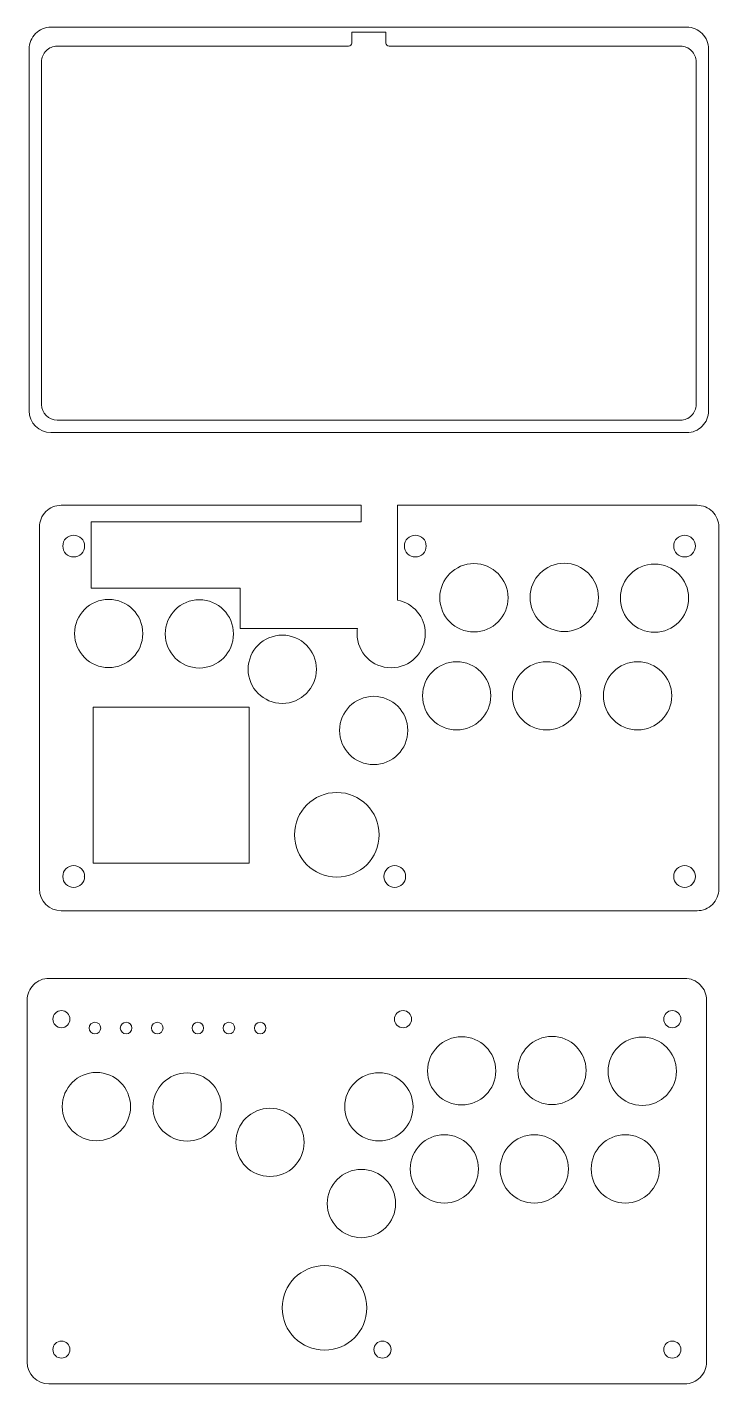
# Model space of a CAD drawing. Header units: millimetres. Extents: x 255 to 531, y -575 to 202.
# Drawn here: x 283.7 to 505.6, y -574.6 to -139.3 of the extents above; entities that cross this region are included whole.
import ezdxf

# ---------------------------------------------------------------- set-up
doc = ezdxf.new("R2010")
doc.units = ezdxf.units.MM
doc.header["$MEASUREMENT"] = 0
doc.layers.add('Layer 1', color=7, linetype='Continuous')

msp = doc.modelspace()

# ---------------------------------------------------------------- linework, layer by layer
at = {"layer": 'Layer 1', "color": 250, "lineweight": 18}
msp.add_lwpolyline([(304.9044, -407.5286), (354.9044, -407.5286), (354.9044, -357.5286), (304.9044, -357.5286), (304.9044, -407.5286)], close=True, dxfattribs=at)
msp.add_lwpolyline([(304.9044, -407.5286), (354.9044, -407.5286), (354.9044, -357.5286), (304.9044, -357.5286), (304.9044, -407.5286)], close=True, dxfattribs=at)
at = {"layer": 'Layer 1', "lineweight": 9}
for points, knots in [([(502.3035, -146.3444), (502.3035, -144.4879), (501.566, -142.7074), (500.2532, -141.3947), (498.9405, -140.0819), (497.16, -139.3444), (495.3035, -139.3444), (495.3035, -139.3444), (291.3035, -139.3444), (291.3035, -139.3444), (289.447, -139.3444), (287.6665, -140.0819), (286.3538, -141.3947), (285.041, -142.7074), (284.3035, -144.4879), (284.3035, -146.3444), (284.3035, -146.3444), (284.3035, -262.4444), (284.3035, -262.4444), (284.3035, -262.4444), (284.3035, -262.4444), (284.3035, -262.4444), (284.3035, -266.3104), (287.4375, -269.4444), (291.3035, -269.4444), (291.3035, -269.4444), (495.3035, -269.4444), (495.3035, -269.4444), (497.16, -269.4444), (498.9405, -268.7069), (500.2532, -267.3941), (501.566, -266.0814), (502.3035, -264.3009), (502.3035, -262.4444), (502.3035, -262.4444), (502.3035, -146.3444), (502.3035, -146.3444)], [0, 0, 0, 0, 0.08333333, 0.08333333, 0.08333333, 0.16666667, 0.16666667, 0.16666667, 0.25, 0.25, 0.25, 0.33333333, 0.33333333, 0.33333333, 0.41666667, 0.41666667, 0.41666667, 0.5, 0.5, 0.5, 0.58333333, 0.58333333, 0.58333333, 0.66666667, 0.66666667, 0.66666667, 0.75, 0.75, 0.75, 0.83333333, 0.83333333, 0.83333333, 0.91666667, 0.91666667, 0.91666667, 1, 1, 1, 1]), ([(398.8035, -140.9444), (398.8035, -140.9444), (398.8035, -144.4444), (398.8035, -144.4444), (398.8035, -144.9967), (399.2512, -145.4444), (399.8035, -145.4444), (399.8035, -145.4444), (493.3035, -145.4444), (493.3035, -145.4444), (494.6296, -145.4444), (495.9014, -145.9712), (496.839, -146.9089), (497.7767, -147.8465), (498.3035, -149.1183), (498.3035, -150.4444), (498.3035, -150.4444), (498.3035, -260.4444), (498.3035, -260.4444), (498.3035, -261.7705), (497.7767, -263.0423), (496.839, -263.9799), (495.9014, -264.9176), (494.6296, -265.4444), (493.3035, -265.4444), (493.3035, -265.4444), (293.3035, -265.4444), (293.3035, -265.4444), (290.5421, -265.4444), (288.3035, -263.2058), (288.3035, -260.4444), (288.3035, -260.4444), (288.3035, -150.4444), (288.3035, -150.4444), (288.3035, -149.1183), (288.8303, -147.8465), (289.768, -146.9089), (290.7056, -145.9712), (291.9774, -145.4444), (293.3035, -145.4444), (293.3035, -145.4444), (386.8035, -145.4444), (386.8035, -145.4444), (387.0687, -145.4444), (387.3231, -145.339), (387.5106, -145.1515), (387.6981, -144.964), (387.8035, -144.7096), (387.8035, -144.4444), (387.8035, -144.4444), (387.8035, -140.9444), (387.8035, -140.9444), (387.8035, -140.9444), (398.8035, -140.9444), (398.8035, -140.9444)], [0, 0, 0, 0, 0.05555556, 0.05555556, 0.05555556, 0.11111111, 0.11111111, 0.11111111, 0.16666667, 0.16666667, 0.16666667, 0.22222222, 0.22222222, 0.22222222, 0.27777778, 0.27777778, 0.27777778, 0.33333333, 0.33333333, 0.33333333, 0.38888889, 0.38888889, 0.38888889, 0.44444444, 0.44444444, 0.44444444, 0.5, 0.5, 0.5, 0.55555556, 0.55555556, 0.55555556, 0.61111111, 0.61111111, 0.61111111, 0.66666667, 0.66666667, 0.66666667, 0.72222222, 0.72222222, 0.72222222, 0.77777778, 0.77777778, 0.77777778, 0.83333333, 0.83333333, 0.83333333, 0.88888889, 0.88888889, 0.88888889, 0.94444444, 0.94444444, 0.94444444, 1, 1, 1, 1]), ([(389.6397, -332.3015), (389.6397, -332.3015), (386.2118, -332.3015), (386.2118, -332.3015), (386.2118, -332.3015), (377.9363, -332.3015), (377.9363, -332.3015), (377.9363, -332.3015), (351.9954, -332.3015), (351.9954, -332.3015), (351.9954, -332.3015), (351.9954, -319.2994), (351.9954, -319.2994), (351.9954, -319.2994), (304.258, -319.2994), (304.258, -319.2994), (304.258, -319.2994), (304.258, -298.0376), (304.258, -298.0376), (304.258, -298.0376), (390.8689, -298.0376), (390.8689, -298.0376), (390.8689, -298.0376), (390.8689, -292.7372), (390.8689, -292.7372), (390.8689, -292.7372), (294.6069, -292.7372), (294.6069, -292.7372), (292.7504, -292.7372), (290.9699, -293.4747), (289.6572, -294.7875), (288.3444, -296.1002), (287.6069, -297.8807), (287.6069, -299.7372), (287.6069, -299.7372), (287.6069, -415.8372), (287.6069, -415.8372)], [0, 0, 0, 0, 0.08333333, 0.08333333, 0.08333333, 0.16666667, 0.16666667, 0.16666667, 0.25, 0.25, 0.25, 0.33333333, 0.33333333, 0.33333333, 0.41666667, 0.41666667, 0.41666667, 0.5, 0.5, 0.5, 0.58333333, 0.58333333, 0.58333333, 0.66666667, 0.66666667, 0.66666667, 0.75, 0.75, 0.75, 0.83333333, 0.83333333, 0.83333333, 0.91666667, 0.91666667, 0.91666667, 1, 1, 1, 1]), ([(287.6069, -415.8372), (287.6069, -419.7032), (290.7409, -422.8372), (294.6069, -422.8372), (294.6069, -422.8372), (498.6069, -422.8372), (498.6069, -422.8372), (500.4634, -422.8372), (502.2439, -422.0997), (503.5566, -420.7869), (504.8694, -419.4742), (505.6069, -417.6937), (505.6069, -415.8372), (505.6069, -415.8372), (505.6069, -299.7372), (505.6069, -299.7372), (505.6069, -297.8807), (504.8694, -296.1002), (503.5566, -294.7875), (502.2439, -293.4747), (500.4634, -292.7372), (498.6069, -292.7372), (498.6069, -292.7372), (402.4957, -292.7372), (402.4957, -292.7372), (402.4957, -292.7372), (402.4957, -298.3976), (402.4957, -298.3976), (402.4957, -298.3976), (402.4957, -302.5257), (402.4957, -302.5257), (402.4957, -302.5257), (402.4957, -309.1574), (402.4957, -309.1574), (402.4957, -309.1574), (402.4957, -315.7892), (402.4957, -315.7892), (402.4957, -315.7892), (402.4957, -323.1847), (402.4957, -323.1847)], [0, 0, 0, 0, 0.07692308, 0.07692308, 0.07692308, 0.15384615, 0.15384615, 0.15384615, 0.23076923, 0.23076923, 0.23076923, 0.30769231, 0.30769231, 0.30769231, 0.38461538, 0.38461538, 0.38461538, 0.46153846, 0.46153846, 0.46153846, 0.53846154, 0.53846154, 0.53846154, 0.61538462, 0.61538462, 0.61538462, 0.69230769, 0.69230769, 0.69230769, 0.76923077, 0.76923077, 0.76923077, 0.84615385, 0.84615385, 0.84615385, 0.92307692, 0.92307692, 0.92307692, 1, 1, 1, 1]), ([(389.6397, -332.3015), (389.6397, -332.3015), (386.2118, -332.3015), (386.2118, -332.3015), (386.2118, -332.3015), (377.9363, -332.3015), (377.9363, -332.3015), (377.9363, -332.3015), (351.9954, -332.3015), (351.9954, -332.3015), (351.9954, -332.3015), (351.9954, -319.2994), (351.9954, -319.2994), (351.9954, -319.2994), (304.258, -319.2994), (304.258, -319.2994), (304.258, -319.2994), (304.258, -298.0376), (304.258, -298.0376), (304.258, -298.0376), (390.8689, -298.0376), (390.8689, -298.0376), (390.8689, -298.0376), (390.8689, -292.7372), (390.8689, -292.7372), (390.8689, -292.7372), (294.6069, -292.7372), (294.6069, -292.7372), (292.7504, -292.7372), (290.9699, -293.4747), (289.6572, -294.7875), (288.3444, -296.1002), (287.6069, -297.8807), (287.6069, -299.7372), (287.6069, -299.7372), (287.6069, -415.8372), (287.6069, -415.8372)], [0, 0, 0, 0, 0.08333333, 0.08333333, 0.08333333, 0.16666667, 0.16666667, 0.16666667, 0.25, 0.25, 0.25, 0.33333333, 0.33333333, 0.33333333, 0.41666667, 0.41666667, 0.41666667, 0.5, 0.5, 0.5, 0.58333333, 0.58333333, 0.58333333, 0.66666667, 0.66666667, 0.66666667, 0.75, 0.75, 0.75, 0.83333333, 0.83333333, 0.83333333, 0.91666667, 0.91666667, 0.91666667, 1, 1, 1, 1]), ([(287.6069, -415.8372), (287.6069, -419.7032), (290.7409, -422.8372), (294.6069, -422.8372), (294.6069, -422.8372), (498.6069, -422.8372), (498.6069, -422.8372), (500.4634, -422.8372), (502.2439, -422.0997), (503.5566, -420.7869), (504.8694, -419.4742), (505.6069, -417.6937), (505.6069, -415.8372), (505.6069, -415.8372), (505.6069, -299.7372), (505.6069, -299.7372), (505.6069, -297.8807), (504.8694, -296.1002), (503.5566, -294.7875), (502.2439, -293.4747), (500.4634, -292.7372), (498.6069, -292.7372), (498.6069, -292.7372), (402.4957, -292.7372), (402.4957, -292.7372), (402.4957, -292.7372), (402.4957, -298.3976), (402.4957, -298.3976), (402.4957, -298.3976), (402.4957, -302.5257), (402.4957, -302.5257), (402.4957, -302.5257), (402.4957, -309.1574), (402.4957, -309.1574), (402.4957, -309.1574), (402.4957, -315.7892), (402.4957, -315.7892), (402.4957, -315.7892), (402.4957, -323.1847), (402.4957, -323.1847)], [0, 0, 0, 0, 0.07692308, 0.07692308, 0.07692308, 0.15384615, 0.15384615, 0.15384615, 0.23076923, 0.23076923, 0.23076923, 0.30769231, 0.30769231, 0.30769231, 0.38461538, 0.38461538, 0.38461538, 0.46153846, 0.46153846, 0.46153846, 0.53846154, 0.53846154, 0.53846154, 0.61538462, 0.61538462, 0.61538462, 0.69230769, 0.69230769, 0.69230769, 0.76923077, 0.76923077, 0.76923077, 0.84615385, 0.84615385, 0.84615385, 0.92307692, 0.92307692, 0.92307692, 1, 1, 1, 1]), ([(302.1069, -305.8372), (302.1069, -303.9042), (300.5399, -302.3372), (298.6069, -302.3372), (296.6739, -302.3372), (295.1069, -303.9042), (295.1069, -305.8372), (295.1069, -307.7702), (296.6739, -309.3372), (298.6069, -309.3372), (300.5399, -309.3372), (302.1069, -307.7702), (302.1069, -305.8372)], [0, 0, 0, 0, 0.25, 0.25, 0.25, 0.5, 0.5, 0.5, 0.75, 0.75, 0.75, 1, 1, 1, 1]), ([(302.1069, -305.8372), (302.1069, -303.9042), (300.5399, -302.3372), (298.6069, -302.3372), (296.6739, -302.3372), (295.1069, -303.9042), (295.1069, -305.8372), (295.1069, -307.7702), (296.6739, -309.3372), (298.6069, -309.3372), (300.5399, -309.3372), (302.1069, -307.7702), (302.1069, -305.8372)], [0, 0, 0, 0, 0.25, 0.25, 0.25, 0.5, 0.5, 0.5, 0.75, 0.75, 0.75, 1, 1, 1, 1]), ([(411.7069, -305.8372), (411.7069, -303.9042), (410.1399, -302.3372), (408.2069, -302.3372), (406.2739, -302.3372), (404.7069, -303.9042), (404.7069, -305.8372), (404.7069, -307.7702), (406.2739, -309.3372), (408.2069, -309.3372), (410.1399, -309.3372), (411.7069, -307.7702), (411.7069, -305.8372)], [0, 0, 0, 0, 0.25, 0.25, 0.25, 0.5, 0.5, 0.5, 0.75, 0.75, 0.75, 1, 1, 1, 1]), ([(411.7069, -305.8372), (411.7069, -303.9042), (410.1399, -302.3372), (408.2069, -302.3372), (406.2739, -302.3372), (404.7069, -303.9042), (404.7069, -305.8372), (404.7069, -307.7702), (406.2739, -309.3372), (408.2069, -309.3372), (410.1399, -309.3372), (411.7069, -307.7702), (411.7069, -305.8372)], [0, 0, 0, 0, 0.25, 0.25, 0.25, 0.5, 0.5, 0.5, 0.75, 0.75, 0.75, 1, 1, 1, 1]), ([(498.1069, -305.8372), (498.1069, -303.9042), (496.5399, -302.3372), (494.6069, -302.3372), (492.6739, -302.3372), (491.1069, -303.9042), (491.1069, -305.8372), (491.1069, -307.7702), (492.6739, -309.3372), (494.6069, -309.3372), (496.5399, -309.3372), (498.1069, -307.7702), (498.1069, -305.8372)], [0, 0, 0, 0, 0.25, 0.25, 0.25, 0.5, 0.5, 0.5, 0.75, 0.75, 0.75, 1, 1, 1, 1]), ([(498.1069, -305.8372), (498.1069, -303.9042), (496.5399, -302.3372), (494.6069, -302.3372), (492.6739, -302.3372), (491.1069, -303.9042), (491.1069, -305.8372), (491.1069, -307.7702), (492.6739, -309.3372), (494.6069, -309.3372), (496.5399, -309.3372), (498.1069, -307.7702), (498.1069, -305.8372)], [0, 0, 0, 0, 0.25, 0.25, 0.25, 0.5, 0.5, 0.5, 0.75, 0.75, 0.75, 1, 1, 1, 1]), ([(437.9769, -322.4172), (437.9769, -316.3697), (433.0744, -311.4672), (427.0269, -311.4672), (420.9794, -311.4672), (416.0769, -316.3697), (416.0769, -322.4172), (416.0769, -328.4647), (420.9793, -333.3672), (427.0269, -333.3672), (433.0744, -333.3672), (437.9769, -328.4648), (437.9769, -322.4173), (437.9769, -322.4173), (437.9769, -322.4172), (437.9769, -322.4172)], [0, 0, 0, 0, 0.2, 0.2, 0.2, 0.4, 0.4, 0.4, 0.6, 0.6, 0.6, 0.8, 0.8, 0.8, 1, 1, 1, 1]), ([(437.9769, -322.4172), (437.9769, -316.3697), (433.0744, -311.4672), (427.0269, -311.4672), (420.9794, -311.4672), (416.0769, -316.3697), (416.0769, -322.4172), (416.0769, -328.4647), (420.9793, -333.3672), (427.0269, -333.3672), (433.0744, -333.3672), (437.9769, -328.4648), (437.9769, -322.4173), (437.9769, -322.4173), (437.9769, -322.4172), (437.9769, -322.4172)], [0, 0, 0, 0, 0.2, 0.2, 0.2, 0.4, 0.4, 0.4, 0.6, 0.6, 0.6, 0.8, 0.8, 0.8, 1, 1, 1, 1]), ([(466.9469, -322.2972), (466.9469, -316.2497), (462.0444, -311.3472), (455.9969, -311.3472), (449.9494, -311.3472), (445.0469, -316.2497), (445.0469, -322.2972), (445.0469, -328.3447), (449.9493, -333.2472), (455.9969, -333.2472), (462.0444, -333.2472), (466.9469, -328.3448), (466.9469, -322.2973), (466.9469, -322.2973), (466.9469, -322.2972), (466.9469, -322.2972)], [0, 0, 0, 0, 0.2, 0.2, 0.2, 0.4, 0.4, 0.4, 0.6, 0.6, 0.6, 0.8, 0.8, 0.8, 1, 1, 1, 1]), ([(466.9469, -322.2972), (466.9469, -316.2497), (462.0444, -311.3472), (455.9969, -311.3472), (449.9494, -311.3472), (445.0469, -316.2497), (445.0469, -322.2972), (445.0469, -328.3447), (449.9493, -333.2472), (455.9969, -333.2472), (462.0444, -333.2472), (466.9469, -328.3448), (466.9469, -322.2973), (466.9469, -322.2973), (466.9469, -322.2972), (466.9469, -322.2972)], [0, 0, 0, 0, 0.2, 0.2, 0.2, 0.4, 0.4, 0.4, 0.6, 0.6, 0.6, 0.8, 0.8, 0.8, 1, 1, 1, 1]), ([(495.9169, -322.5372), (495.9169, -316.4897), (491.0144, -311.5872), (484.9669, -311.5872), (478.9194, -311.5872), (474.0169, -316.4897), (474.0169, -322.5372), (474.0169, -328.5847), (478.9193, -333.4872), (484.9669, -333.4872), (491.0144, -333.4872), (495.9169, -328.5848), (495.9169, -322.5373), (495.9169, -322.5373), (495.9169, -322.5372), (495.9169, -322.5372)], [0, 0, 0, 0, 0.2, 0.2, 0.2, 0.4, 0.4, 0.4, 0.6, 0.6, 0.6, 0.8, 0.8, 0.8, 1, 1, 1, 1]), ([(495.9169, -322.5372), (495.9169, -316.4897), (491.0144, -311.5872), (484.9669, -311.5872), (478.9194, -311.5872), (474.0169, -316.4897), (474.0169, -322.5372), (474.0169, -328.5847), (478.9193, -333.4872), (484.9669, -333.4872), (491.0144, -333.4872), (495.9169, -328.5848), (495.9169, -322.5373), (495.9169, -322.5373), (495.9169, -322.5372), (495.9169, -322.5372)], [0, 0, 0, 0, 0.2, 0.2, 0.2, 0.4, 0.4, 0.4, 0.6, 0.6, 0.6, 0.8, 0.8, 0.8, 1, 1, 1, 1]), ([(320.7819, -333.8872), (320.7819, -327.8397), (315.8794, -322.9372), (309.8319, -322.9372), (303.7844, -322.9372), (298.8819, -327.8397), (298.8819, -333.8872), (298.8819, -339.9347), (303.7843, -344.8372), (309.8319, -344.8372), (315.8794, -344.8372), (320.7819, -339.9348), (320.7819, -333.8873), (320.7819, -333.8873), (320.7819, -333.8872), (320.7819, -333.8872)], [0, 0, 0, 0, 0.2, 0.2, 0.2, 0.4, 0.4, 0.4, 0.6, 0.6, 0.6, 0.8, 0.8, 0.8, 1, 1, 1, 1]), ([(320.7819, -333.8872), (320.7819, -327.8397), (315.8794, -322.9372), (309.8319, -322.9372), (303.7844, -322.9372), (298.8819, -327.8397), (298.8819, -333.8872), (298.8819, -339.9347), (303.7843, -344.8372), (309.8319, -344.8372), (315.8794, -344.8372), (320.7819, -339.9348), (320.7819, -333.8873), (320.7819, -333.8873), (320.7819, -333.8872), (320.7819, -333.8872)], [0, 0, 0, 0, 0.2, 0.2, 0.2, 0.4, 0.4, 0.4, 0.6, 0.6, 0.6, 0.8, 0.8, 0.8, 1, 1, 1, 1]), ([(349.8769, -334.0072), (349.8769, -327.9597), (344.9744, -323.0572), (338.9269, -323.0572), (332.8794, -323.0572), (327.9769, -327.9597), (327.9769, -334.0072), (327.9769, -340.0547), (332.8793, -344.9572), (338.9269, -344.9572), (344.9744, -344.9572), (349.8769, -340.0548), (349.8769, -334.0073), (349.8769, -334.0073), (349.8769, -334.0072), (349.8769, -334.0072)], [0, 0, 0, 0, 0.2, 0.2, 0.2, 0.4, 0.4, 0.4, 0.6, 0.6, 0.6, 0.8, 0.8, 0.8, 1, 1, 1, 1]), ([(349.8769, -334.0072), (349.8769, -327.9597), (344.9744, -323.0572), (338.9269, -323.0572), (332.8794, -323.0572), (327.9769, -327.9597), (327.9769, -334.0072), (327.9769, -340.0547), (332.8793, -344.9572), (338.9269, -344.9572), (344.9744, -344.9572), (349.8769, -340.0548), (349.8769, -334.0073), (349.8769, -334.0073), (349.8769, -334.0072), (349.8769, -334.0072)], [0, 0, 0, 0, 0.2, 0.2, 0.2, 0.4, 0.4, 0.4, 0.6, 0.6, 0.6, 0.8, 0.8, 0.8, 1, 1, 1, 1]), ([(402.4956, -323.1848), (407.5738, -324.1361), (411.4169, -328.5929), (411.4169, -333.9472), (411.4169, -339.9948), (406.5144, -344.8972), (400.4669, -344.8972), (394.4193, -344.8972), (389.5169, -339.9947), (389.5169, -333.9472), (389.5169, -333.3878), (389.5588, -332.8383), (389.6398, -332.3015)], [0, 0, 0, 0, 0.25, 0.25, 0.25, 0.5, 0.5, 0.5, 0.75, 0.75, 0.75, 1, 1, 1, 1]), ([(402.4956, -323.1848), (407.5738, -324.1361), (411.4169, -328.5929), (411.4169, -333.9472), (411.4169, -339.9948), (406.5144, -344.8972), (400.4669, -344.8972), (394.4193, -344.8972), (389.5169, -339.9947), (389.5169, -333.9472), (389.5169, -333.3878), (389.5588, -332.8383), (389.6398, -332.3015)], [0, 0, 0, 0, 0.25, 0.25, 0.25, 0.5, 0.5, 0.5, 0.75, 0.75, 0.75, 1, 1, 1, 1]), ([(376.4769, -345.3572), (376.4769, -339.3097), (371.5744, -334.4072), (365.5269, -334.4072), (359.4794, -334.4072), (354.5769, -339.3097), (354.5769, -345.3572), (354.5769, -351.4047), (359.4793, -356.3072), (365.5269, -356.3072), (371.5744, -356.3072), (376.4769, -351.4048), (376.4769, -345.3573), (376.4769, -345.3573), (376.4769, -345.3572), (376.4769, -345.3572)], [0, 0, 0, 0, 0.2, 0.2, 0.2, 0.4, 0.4, 0.4, 0.6, 0.6, 0.6, 0.8, 0.8, 0.8, 1, 1, 1, 1]), ([(376.4769, -345.3572), (376.4769, -339.3097), (371.5744, -334.4072), (365.5269, -334.4072), (359.4794, -334.4072), (354.5769, -339.3097), (354.5769, -345.3572), (354.5769, -351.4047), (359.4793, -356.3072), (365.5269, -356.3072), (371.5744, -356.3072), (376.4769, -351.4048), (376.4769, -345.3573), (376.4769, -345.3573), (376.4769, -345.3572), (376.4769, -345.3572)], [0, 0, 0, 0, 0.2, 0.2, 0.2, 0.4, 0.4, 0.4, 0.6, 0.6, 0.6, 0.8, 0.8, 0.8, 1, 1, 1, 1]), ([(432.4169, -353.8772), (432.4169, -347.8297), (427.5144, -342.9272), (421.4669, -342.9272), (415.4194, -342.9272), (410.5169, -347.8297), (410.5169, -353.8772), (410.5169, -359.9247), (415.4193, -364.8272), (421.4669, -364.8272), (427.5144, -364.8272), (432.4169, -359.9248), (432.4169, -353.8773), (432.4169, -353.8773), (432.4169, -353.8772), (432.4169, -353.8772)], [0, 0, 0, 0, 0.2, 0.2, 0.2, 0.4, 0.4, 0.4, 0.6, 0.6, 0.6, 0.8, 0.8, 0.8, 1, 1, 1, 1]), ([(432.4169, -353.8772), (432.4169, -347.8297), (427.5144, -342.9272), (421.4669, -342.9272), (415.4194, -342.9272), (410.5169, -347.8297), (410.5169, -353.8772), (410.5169, -359.9247), (415.4193, -364.8272), (421.4669, -364.8272), (427.5144, -364.8272), (432.4169, -359.9248), (432.4169, -353.8773), (432.4169, -353.8773), (432.4169, -353.8772), (432.4169, -353.8772)], [0, 0, 0, 0, 0.2, 0.2, 0.2, 0.4, 0.4, 0.4, 0.6, 0.6, 0.6, 0.8, 0.8, 0.8, 1, 1, 1, 1]), ([(461.2669, -353.8772), (461.2669, -347.8297), (456.3644, -342.9272), (450.3169, -342.9272), (444.2694, -342.9272), (439.3669, -347.8297), (439.3669, -353.8772), (439.3669, -359.9247), (444.2693, -364.8272), (450.3169, -364.8272), (456.3644, -364.8272), (461.2669, -359.9248), (461.2669, -353.8773), (461.2669, -353.8773), (461.2669, -353.8772), (461.2669, -353.8772)], [0, 0, 0, 0, 0.2, 0.2, 0.2, 0.4, 0.4, 0.4, 0.6, 0.6, 0.6, 0.8, 0.8, 0.8, 1, 1, 1, 1]), ([(461.2669, -353.8772), (461.2669, -347.8297), (456.3644, -342.9272), (450.3169, -342.9272), (444.2694, -342.9272), (439.3669, -347.8297), (439.3669, -353.8772), (439.3669, -359.9247), (444.2693, -364.8272), (450.3169, -364.8272), (456.3644, -364.8272), (461.2669, -359.9248), (461.2669, -353.8773), (461.2669, -353.8773), (461.2669, -353.8772), (461.2669, -353.8772)], [0, 0, 0, 0, 0.2, 0.2, 0.2, 0.4, 0.4, 0.4, 0.6, 0.6, 0.6, 0.8, 0.8, 0.8, 1, 1, 1, 1]), ([(490.4769, -353.8772), (490.4769, -347.8297), (485.5744, -342.9272), (479.5269, -342.9272), (473.4794, -342.9272), (468.5769, -347.8297), (468.5769, -353.8772), (468.5769, -359.9247), (473.4793, -364.8272), (479.5269, -364.8272), (485.5744, -364.8272), (490.4769, -359.9248), (490.4769, -353.8773), (490.4769, -353.8773), (490.4769, -353.8772), (490.4769, -353.8772)], [0, 0, 0, 0, 0.2, 0.2, 0.2, 0.4, 0.4, 0.4, 0.6, 0.6, 0.6, 0.8, 0.8, 0.8, 1, 1, 1, 1]), ([(490.4769, -353.8772), (490.4769, -347.8297), (485.5744, -342.9272), (479.5269, -342.9272), (473.4794, -342.9272), (468.5769, -347.8297), (468.5769, -353.8772), (468.5769, -359.9247), (473.4793, -364.8272), (479.5269, -364.8272), (485.5744, -364.8272), (490.4769, -359.9248), (490.4769, -353.8773), (490.4769, -353.8773), (490.4769, -353.8772), (490.4769, -353.8772)], [0, 0, 0, 0, 0.2, 0.2, 0.2, 0.4, 0.4, 0.4, 0.6, 0.6, 0.6, 0.8, 0.8, 0.8, 1, 1, 1, 1]), ([(405.8069, -364.9872), (405.8069, -358.9397), (400.9044, -354.0372), (394.8569, -354.0372), (388.8094, -354.0372), (383.9069, -358.9397), (383.9069, -364.9872), (383.9069, -371.0347), (388.8093, -375.9372), (394.8569, -375.9372), (400.9044, -375.9372), (405.8069, -371.0348), (405.8069, -364.9873), (405.8069, -364.9873), (405.8069, -364.9872), (405.8069, -364.9872)], [0, 0, 0, 0, 0.2, 0.2, 0.2, 0.4, 0.4, 0.4, 0.6, 0.6, 0.6, 0.8, 0.8, 0.8, 1, 1, 1, 1]), ([(405.8069, -364.9872), (405.8069, -358.9397), (400.9044, -354.0372), (394.8569, -354.0372), (388.8094, -354.0372), (383.9069, -358.9397), (383.9069, -364.9872), (383.9069, -371.0347), (388.8093, -375.9372), (394.8569, -375.9372), (400.9044, -375.9372), (405.8069, -371.0348), (405.8069, -364.9873), (405.8069, -364.9873), (405.8069, -364.9872), (405.8069, -364.9872)], [0, 0, 0, 0, 0.2, 0.2, 0.2, 0.4, 0.4, 0.4, 0.6, 0.6, 0.6, 0.8, 0.8, 0.8, 1, 1, 1, 1]), ([(396.6019, -398.4572), (396.6019, -390.9599), (390.5242, -384.8822), (383.0269, -384.8822), (375.5297, -384.8822), (369.4519, -390.9599), (369.4519, -398.4572), (369.4519, -405.9544), (375.5296, -412.0322), (383.0268, -412.0322), (390.5241, -412.0322), (396.6019, -405.9545), (396.6019, -398.4573), (396.6019, -398.4573), (396.6019, -398.4572), (396.6019, -398.4572)], [0, 0, 0, 0, 0.2, 0.2, 0.2, 0.4, 0.4, 0.4, 0.6, 0.6, 0.6, 0.8, 0.8, 0.8, 1, 1, 1, 1]), ([(396.6019, -398.4572), (396.6019, -390.9599), (390.5242, -384.8822), (383.0269, -384.8822), (375.5297, -384.8822), (369.4519, -390.9599), (369.4519, -398.4572), (369.4519, -405.9544), (375.5296, -412.0322), (383.0268, -412.0322), (390.5241, -412.0322), (396.6019, -405.9545), (396.6019, -398.4573), (396.6019, -398.4573), (396.6019, -398.4572), (396.6019, -398.4572)], [0, 0, 0, 0, 0.2, 0.2, 0.2, 0.4, 0.4, 0.4, 0.6, 0.6, 0.6, 0.8, 0.8, 0.8, 1, 1, 1, 1]), ([(302.1069, -411.8372), (302.1069, -409.9042), (300.5399, -408.3372), (298.6069, -408.3372), (296.6739, -408.3372), (295.1069, -409.9042), (295.1069, -411.8372), (295.1069, -413.7702), (296.6739, -415.3372), (298.6069, -415.3372), (300.5399, -415.3372), (302.1069, -413.7702), (302.1069, -411.8372)], [0, 0, 0, 0, 0.25, 0.25, 0.25, 0.5, 0.5, 0.5, 0.75, 0.75, 0.75, 1, 1, 1, 1]), ([(302.1069, -411.8372), (302.1069, -409.9042), (300.5399, -408.3372), (298.6069, -408.3372), (296.6739, -408.3372), (295.1069, -409.9042), (295.1069, -411.8372), (295.1069, -413.7702), (296.6739, -415.3372), (298.6069, -415.3372), (300.5399, -415.3372), (302.1069, -413.7702), (302.1069, -411.8372)], [0, 0, 0, 0, 0.25, 0.25, 0.25, 0.5, 0.5, 0.5, 0.75, 0.75, 0.75, 1, 1, 1, 1]), ([(405.1069, -411.8372), (405.1069, -409.9042), (403.5399, -408.3372), (401.6069, -408.3372), (399.6739, -408.3372), (398.1069, -409.9042), (398.1069, -411.8372), (398.1069, -413.7702), (399.6739, -415.3372), (401.6069, -415.3372), (403.5399, -415.3372), (405.1069, -413.7702), (405.1069, -411.8372)], [0, 0, 0, 0, 0.25, 0.25, 0.25, 0.5, 0.5, 0.5, 0.75, 0.75, 0.75, 1, 1, 1, 1]), ([(405.1069, -411.8372), (405.1069, -409.9042), (403.5399, -408.3372), (401.6069, -408.3372), (399.6739, -408.3372), (398.1069, -409.9042), (398.1069, -411.8372), (398.1069, -413.7702), (399.6739, -415.3372), (401.6069, -415.3372), (403.5399, -415.3372), (405.1069, -413.7702), (405.1069, -411.8372)], [0, 0, 0, 0, 0.25, 0.25, 0.25, 0.5, 0.5, 0.5, 0.75, 0.75, 0.75, 1, 1, 1, 1]), ([(498.1069, -411.8372), (498.1069, -409.9042), (496.5399, -408.3372), (494.6069, -408.3372), (492.6739, -408.3372), (491.1069, -409.9042), (491.1069, -411.8372), (491.1069, -413.7702), (492.6739, -415.3372), (494.6069, -415.3372), (496.5399, -415.3372), (498.1069, -413.7702), (498.1069, -411.8372)], [0, 0, 0, 0, 0.25, 0.25, 0.25, 0.5, 0.5, 0.5, 0.75, 0.75, 0.75, 1, 1, 1, 1]), ([(498.1069, -411.8372), (498.1069, -409.9042), (496.5399, -408.3372), (494.6069, -408.3372), (492.6739, -408.3372), (491.1069, -409.9042), (491.1069, -411.8372), (491.1069, -413.7702), (492.6739, -415.3372), (494.6069, -415.3372), (496.5399, -415.3372), (498.1069, -413.7702), (498.1069, -411.8372)], [0, 0, 0, 0, 0.25, 0.25, 0.25, 0.5, 0.5, 0.5, 0.75, 0.75, 0.75, 1, 1, 1, 1]), ([(494.668, -444.5216), (496.5245, -444.5216), (498.305, -445.2591), (499.6177, -446.5719), (500.9305, -447.8846), (501.668, -449.6651), (501.668, -451.5216), (501.668, -451.5216), (501.668, -567.6216), (501.668, -567.6216), (501.668, -569.4781), (500.9305, -571.2586), (499.6177, -572.5713), (498.305, -573.8841), (496.5245, -574.6216), (494.668, -574.6216), (494.668, -574.6216), (290.668, -574.6216), (290.668, -574.6216), (286.802, -574.6216), (283.668, -571.4876), (283.668, -567.6216), (283.668, -567.6216), (283.668, -451.5216), (283.668, -451.5216), (283.668, -449.6651), (284.4055, -447.8846), (285.7183, -446.5719), (287.031, -445.2591), (288.8115, -444.5216), (290.668, -444.5216), (290.668, -444.5216), (494.668, -444.5216), (494.668, -444.5216)], [0, 0, 0, 0, 0.09090909, 0.09090909, 0.09090909, 0.18181818, 0.18181818, 0.18181818, 0.27272727, 0.27272727, 0.27272727, 0.36363636, 0.36363636, 0.36363636, 0.45454545, 0.45454545, 0.45454545, 0.54545455, 0.54545455, 0.54545455, 0.63636364, 0.63636364, 0.63636364, 0.72727273, 0.72727273, 0.72727273, 0.81818182, 0.81818182, 0.81818182, 0.90909091, 0.90909091, 0.90909091, 1, 1, 1, 1]), ([(297.418, -457.6216), (297.418, -456.1028), (296.1868, -454.8716), (294.668, -454.8716), (293.1492, -454.8716), (291.918, -456.1028), (291.918, -457.6216), (291.918, -459.1404), (293.1492, -460.3716), (294.668, -460.3716), (296.1868, -460.3716), (297.418, -459.1404), (297.418, -457.6216)], [0, 0, 0, 0, 0.25, 0.25, 0.25, 0.5, 0.5, 0.5, 0.75, 0.75, 0.75, 1, 1, 1, 1]), ([(407.018, -457.6216), (407.018, -456.1028), (405.7868, -454.8716), (404.268, -454.8716), (402.7492, -454.8716), (401.518, -456.1028), (401.518, -457.6216), (401.518, -459.1404), (402.7492, -460.3716), (404.268, -460.3716), (405.7868, -460.3716), (407.018, -459.1404), (407.018, -457.6216)], [0, 0, 0, 0, 0.25, 0.25, 0.25, 0.5, 0.5, 0.5, 0.75, 0.75, 0.75, 1, 1, 1, 1]), ([(493.418, -457.6216), (493.418, -456.1028), (492.1868, -454.8716), (490.668, -454.8716), (489.1492, -454.8716), (487.918, -456.1028), (487.918, -457.6216), (487.918, -459.1404), (489.1492, -460.3716), (490.668, -460.3716), (492.1868, -460.3716), (493.418, -459.1404), (493.418, -457.6216)], [0, 0, 0, 0, 0.25, 0.25, 0.25, 0.5, 0.5, 0.5, 0.75, 0.75, 0.75, 1, 1, 1, 1]), ([(307.268, -460.4716), (307.268, -459.4499), (306.4397, -458.6216), (305.418, -458.6216), (304.3963, -458.6216), (303.568, -459.4499), (303.568, -460.4716), (303.568, -461.4933), (304.3963, -462.3216), (305.418, -462.3216), (306.4397, -462.3216), (307.268, -461.4933), (307.268, -460.4716)], [0, 0, 0, 0, 0.25, 0.25, 0.25, 0.5, 0.5, 0.5, 0.75, 0.75, 0.75, 1, 1, 1, 1]), ([(317.268, -460.4716), (317.268, -459.4499), (316.4397, -458.6216), (315.418, -458.6216), (314.3963, -458.6216), (313.568, -459.4499), (313.568, -460.4716), (313.568, -461.4933), (314.3963, -462.3216), (315.418, -462.3216), (316.4397, -462.3216), (317.268, -461.4933), (317.268, -460.4716)], [0, 0, 0, 0, 0.25, 0.25, 0.25, 0.5, 0.5, 0.5, 0.75, 0.75, 0.75, 1, 1, 1, 1]), ([(327.268, -460.4716), (327.268, -459.4499), (326.4397, -458.6216), (325.418, -458.6216), (324.3963, -458.6216), (323.568, -459.4499), (323.568, -460.4716), (323.568, -461.4933), (324.3963, -462.3216), (325.418, -462.3216), (326.4397, -462.3216), (327.268, -461.4933), (327.268, -460.4716)], [0, 0, 0, 0, 0.25, 0.25, 0.25, 0.5, 0.5, 0.5, 0.75, 0.75, 0.75, 1, 1, 1, 1]), ([(340.268, -460.4716), (340.268, -459.4499), (339.4397, -458.6216), (338.418, -458.6216), (337.3963, -458.6216), (336.568, -459.4499), (336.568, -460.4716), (336.568, -461.4933), (337.3963, -462.3216), (338.418, -462.3216), (339.4397, -462.3216), (340.268, -461.4933), (340.268, -460.4716)], [0, 0, 0, 0, 0.25, 0.25, 0.25, 0.5, 0.5, 0.5, 0.75, 0.75, 0.75, 1, 1, 1, 1]), ([(350.268, -460.4716), (350.268, -459.4499), (349.4397, -458.6216), (348.418, -458.6216), (347.3963, -458.6216), (346.568, -459.4499), (346.568, -460.4716), (346.568, -461.4933), (347.3963, -462.3216), (348.418, -462.3216), (349.4397, -462.3216), (350.268, -461.4933), (350.268, -460.4716)], [0, 0, 0, 0, 0.25, 0.25, 0.25, 0.5, 0.5, 0.5, 0.75, 0.75, 0.75, 1, 1, 1, 1]), ([(360.268, -460.4716), (360.268, -459.4499), (359.4397, -458.6216), (358.418, -458.6216), (357.3963, -458.6216), (356.568, -459.4499), (356.568, -460.4716), (356.568, -461.4933), (357.3963, -462.3216), (358.418, -462.3216), (359.4397, -462.3216), (360.268, -461.4933), (360.268, -460.4716)], [0, 0, 0, 0, 0.25, 0.25, 0.25, 0.5, 0.5, 0.5, 0.75, 0.75, 0.75, 1, 1, 1, 1]), ([(434.038, -474.2016), (434.038, -468.1541), (429.1355, -463.2516), (423.088, -463.2516), (417.0405, -463.2516), (412.138, -468.1541), (412.138, -474.2016), (412.138, -480.2491), (417.0404, -485.1516), (423.088, -485.1516), (429.1355, -485.1516), (434.038, -480.2492), (434.038, -474.2016)], [0, 0, 0, 0, 0.25, 0.25, 0.25, 0.5, 0.5, 0.5, 0.75, 0.75, 0.75, 1, 1, 1, 1]), ([(463.008, -474.0816), (463.008, -468.0341), (458.1055, -463.1316), (452.058, -463.1316), (446.0105, -463.1316), (441.108, -468.0341), (441.108, -474.0816), (441.108, -480.1291), (446.0104, -485.0316), (452.058, -485.0316), (458.1055, -485.0316), (463.008, -480.1292), (463.008, -474.0816)], [0, 0, 0, 0, 0.25, 0.25, 0.25, 0.5, 0.5, 0.5, 0.75, 0.75, 0.75, 1, 1, 1, 1]), ([(491.978, -474.3216), (491.978, -468.2741), (487.0755, -463.3716), (481.028, -463.3716), (474.9805, -463.3716), (470.078, -468.2741), (470.078, -474.3216), (470.078, -480.3691), (474.9804, -485.2716), (481.028, -485.2716), (487.0755, -485.2716), (491.978, -480.3692), (491.978, -474.3216)], [0, 0, 0, 0, 0.25, 0.25, 0.25, 0.5, 0.5, 0.5, 0.75, 0.75, 0.75, 1, 1, 1, 1]), ([(316.843, -485.6716), (316.843, -479.6241), (311.9405, -474.7216), (305.893, -474.7216), (299.8455, -474.7216), (294.943, -479.6241), (294.943, -485.6716), (294.943, -491.7191), (299.8454, -496.6216), (305.893, -496.6216), (311.9405, -496.6216), (316.843, -491.7192), (316.843, -485.6716)], [0, 0, 0, 0, 0.25, 0.25, 0.25, 0.5, 0.5, 0.5, 0.75, 0.75, 0.75, 1, 1, 1, 1]), ([(345.938, -485.7916), (345.938, -479.7441), (341.0355, -474.8416), (334.988, -474.8416), (328.9405, -474.8416), (324.038, -479.7441), (324.038, -485.7916), (324.038, -491.8391), (328.9404, -496.7416), (334.988, -496.7416), (341.0355, -496.7416), (345.938, -491.8392), (345.938, -485.7916)], [0, 0, 0, 0, 0.25, 0.25, 0.25, 0.5, 0.5, 0.5, 0.75, 0.75, 0.75, 1, 1, 1, 1]), ([(407.478, -485.7316), (407.478, -479.6841), (402.5755, -474.7816), (396.528, -474.7816), (390.4805, -474.7816), (385.578, -479.6841), (385.578, -485.7316), (385.578, -491.7791), (390.4804, -496.6816), (396.528, -496.6816), (402.5755, -496.6816), (407.478, -491.7792), (407.478, -485.7316)], [0, 0, 0, 0, 0.25, 0.25, 0.25, 0.5, 0.5, 0.5, 0.75, 0.75, 0.75, 1, 1, 1, 1]), ([(372.538, -497.1416), (372.538, -491.0941), (367.6355, -486.1916), (361.588, -486.1916), (355.5405, -486.1916), (350.638, -491.0941), (350.638, -497.1416), (350.638, -503.1891), (355.5404, -508.0916), (361.588, -508.0916), (367.6355, -508.0916), (372.538, -503.1892), (372.538, -497.1416)], [0, 0, 0, 0, 0.25, 0.25, 0.25, 0.5, 0.5, 0.5, 0.75, 0.75, 0.75, 1, 1, 1, 1]), ([(428.478, -505.6616), (428.478, -499.6141), (423.5755, -494.7116), (417.528, -494.7116), (411.4805, -494.7116), (406.578, -499.6141), (406.578, -505.6616), (406.578, -511.7091), (411.4804, -516.6116), (417.528, -516.6116), (423.5755, -516.6116), (428.478, -511.7092), (428.478, -505.6616)], [0, 0, 0, 0, 0.25, 0.25, 0.25, 0.5, 0.5, 0.5, 0.75, 0.75, 0.75, 1, 1, 1, 1]), ([(457.328, -505.6616), (457.328, -499.6141), (452.4255, -494.7116), (446.378, -494.7116), (440.3305, -494.7116), (435.428, -499.6141), (435.428, -505.6616), (435.428, -511.7091), (440.3304, -516.6116), (446.378, -516.6116), (452.4255, -516.6116), (457.328, -511.7092), (457.328, -505.6616)], [0, 0, 0, 0, 0.25, 0.25, 0.25, 0.5, 0.5, 0.5, 0.75, 0.75, 0.75, 1, 1, 1, 1]), ([(486.538, -505.6616), (486.538, -499.6141), (481.6355, -494.7116), (475.588, -494.7116), (469.5405, -494.7116), (464.638, -499.6141), (464.638, -505.6616), (464.638, -511.7091), (469.5404, -516.6116), (475.588, -516.6116), (481.6355, -516.6116), (486.538, -511.7092), (486.538, -505.6616)], [0, 0, 0, 0, 0.25, 0.25, 0.25, 0.5, 0.5, 0.5, 0.75, 0.75, 0.75, 1, 1, 1, 1]), ([(401.868, -516.7716), (401.868, -510.7241), (396.9655, -505.8216), (390.918, -505.8216), (384.8705, -505.8216), (379.968, -510.7241), (379.968, -516.7716), (379.968, -522.8191), (384.8704, -527.7216), (390.918, -527.7216), (396.9655, -527.7216), (401.868, -522.8192), (401.868, -516.7716)], [0, 0, 0, 0, 0.25, 0.25, 0.25, 0.5, 0.5, 0.5, 0.75, 0.75, 0.75, 1, 1, 1, 1]), ([(392.663, -550.2416), (392.663, -542.7443), (386.5853, -536.6666), (379.088, -536.6666), (371.5908, -536.6666), (365.513, -542.7443), (365.513, -550.2416), (365.513, -557.7388), (371.5907, -563.8166), (379.0879, -563.8166), (386.5852, -563.8166), (392.663, -557.7389), (392.663, -550.2416)], [0, 0, 0, 0, 0.25, 0.25, 0.25, 0.5, 0.5, 0.5, 0.75, 0.75, 0.75, 1, 1, 1, 1]), ([(297.418, -563.6216), (297.418, -562.1028), (296.1868, -560.8716), (294.668, -560.8716), (293.1492, -560.8716), (291.918, -562.1028), (291.918, -563.6216), (291.918, -565.1404), (293.1492, -566.3716), (294.668, -566.3716), (296.1868, -566.3716), (297.418, -565.1404), (297.418, -563.6216)], [0, 0, 0, 0, 0.25, 0.25, 0.25, 0.5, 0.5, 0.5, 0.75, 0.75, 0.75, 1, 1, 1, 1]), ([(400.418, -563.6216), (400.418, -562.1028), (399.1868, -560.8716), (397.668, -560.8716), (396.1492, -560.8716), (394.918, -562.1028), (394.918, -563.6216), (394.918, -565.1404), (396.1492, -566.3716), (397.668, -566.3716), (399.1868, -566.3716), (400.418, -565.1404), (400.418, -563.6216)], [0, 0, 0, 0, 0.25, 0.25, 0.25, 0.5, 0.5, 0.5, 0.75, 0.75, 0.75, 1, 1, 1, 1]), ([(493.418, -563.6216), (493.418, -562.1028), (492.1868, -560.8716), (490.668, -560.8716), (489.1492, -560.8716), (487.918, -562.1028), (487.918, -563.6216), (487.918, -565.1404), (489.1492, -566.3716), (490.668, -566.3716), (492.1868, -566.3716), (493.418, -565.1404), (493.418, -563.6216)], [0, 0, 0, 0, 0.25, 0.25, 0.25, 0.5, 0.5, 0.5, 0.75, 0.75, 0.75, 1, 1, 1, 1])]:
    msp.add_open_spline(points, degree=3, knots=knots, dxfattribs=at)
msp.add_open_spline([(301.8069, -411.8372), (301.8069, -411.8372), (301.8069, -411.8372), (301.8069, -411.8372)], degree=3, dxfattribs=at)
msp.add_open_spline([(301.8069, -411.8372), (301.8069, -411.8372), (301.8069, -411.8372), (301.8069, -411.8372)], degree=3, dxfattribs=at)
msp.add_open_spline([(301.8069, -411.8372), (301.8069, -411.8372), (301.8069, -411.8372), (301.8069, -411.8372)], degree=3, dxfattribs=at)
msp.add_open_spline([(301.8069, -411.8372), (301.8069, -411.8372), (301.8069, -411.8372), (301.8069, -411.8372)], degree=3, dxfattribs=at)

doc.saveas('drawing.dxf')
